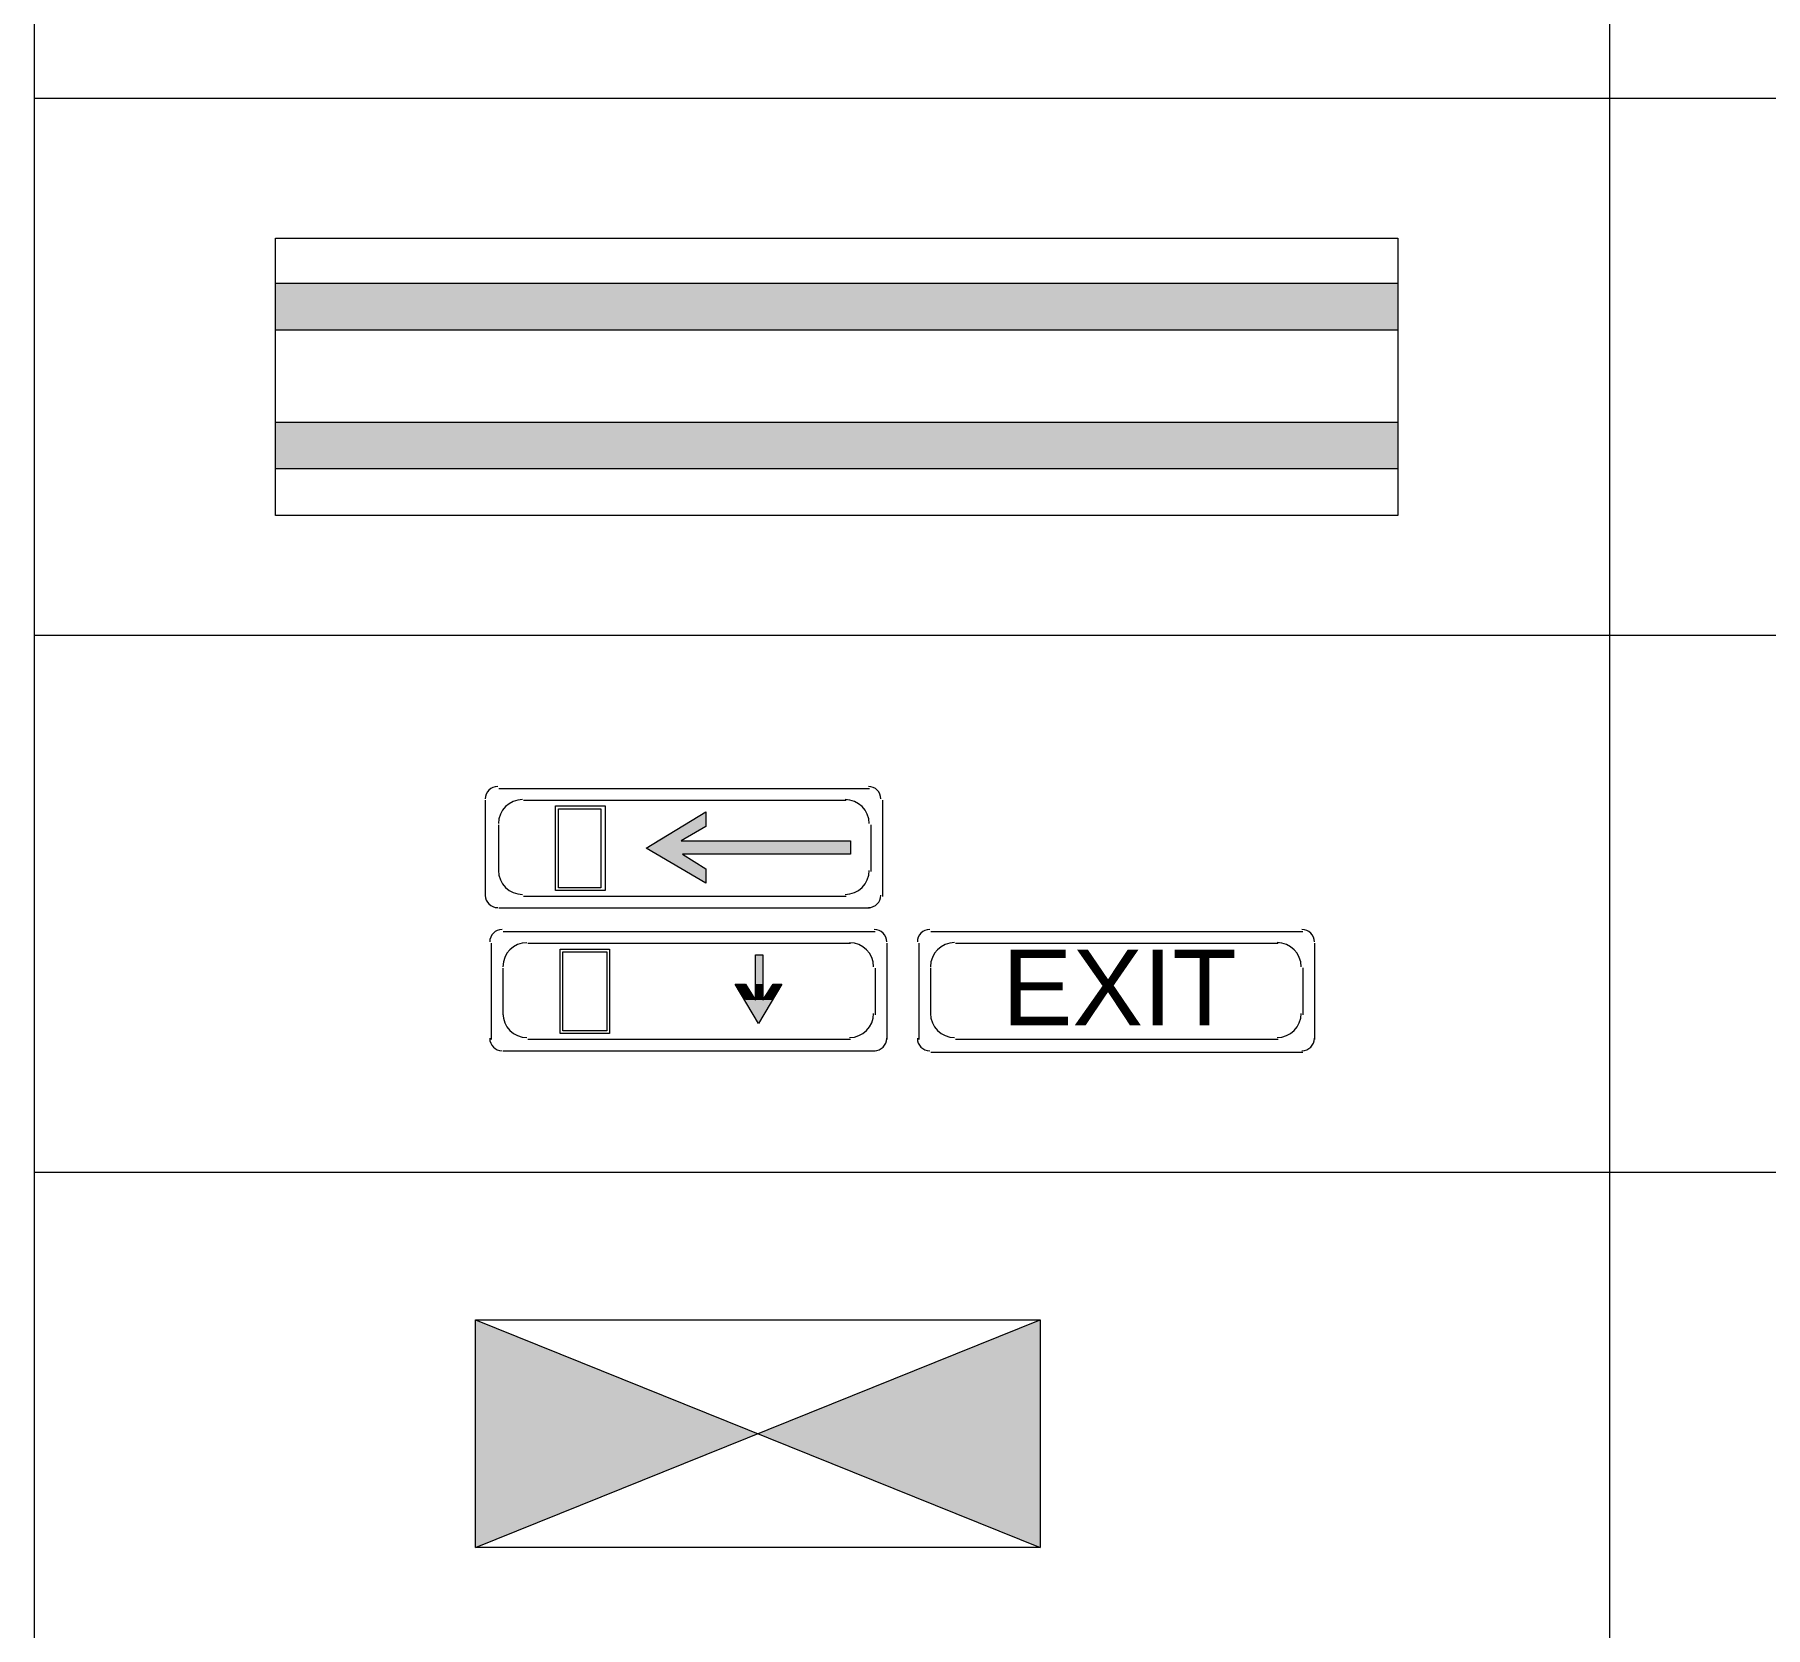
# Model space of a CAD drawing. Header units: centimetres. Extents: x -1638 to 1136, y -35 to 948.
# Drawn here: x -1140.1 to -1008.5, y 481.9 to 603.1 of the extents above; entities that cross this region are included whole.
import ezdxf

# ---------------------------------------------------------------- set-up
doc = ezdxf.new("R2010")
doc.units = ezdxf.units.CM
for name, color, linetype in [('1 - Blocs Electriques', 1, 'Continuous'), ('2 - TEXTE', 1, 'Continuous'), ('PDF _APD ECL', 1, 'Continuous'), ('PDF _ECLAIRAGE', 1, 'Continuous'), ('PDF _Electricté', 7, 'Continuous')]:
    doc.layers.add(name, color=color, linetype=linetype)
doc.styles.add('PDF TimesNewRomanPSMT', font='arial.ttf')

# ---------------------------------------------------------------- blocks, each defined once
blk = doc.blocks.new('Luminaire à vasque 2x18W')
at = {"layer": 'PDF _ECLAIRAGE', "color": 140, "lineweight": 0, "true_color": 0x00bfff}
blk.add_lwpolyline([(16.726, 0), (-16.726, 0), (-16.726, 8.265), (16.726, 8.265)], close=True, dxfattribs=at)
for points in [[(16.726, 6.916), (-16.726, 6.916)], [(16.726, 5.524), (-16.726, 5.524)], [(16.726, 1.392), (-16.726, 1.392), (-16.726, 2.784), (16.726, 2.784)]]:
    blk.add_lwpolyline(points, dxfattribs=at)
at = {"layer": 'PDF _ECLAIRAGE', "color": 140, "true_color": 0x00bfff, "transparency": 33554559}
for points in [[(-16.726, 5.524), (16.726, 5.524), (-16.726, 6.916)], [(16.726, 5.524), (-16.726, 6.916), (16.726, 6.916)], [(-16.726, 1.392), (16.726, 1.392), (-16.726, 2.784)], [(16.726, 1.392), (-16.726, 2.784), (16.726, 2.784)]]:
    blk.add_solid(points, dxfattribs=at)
blk = doc.blocks.new("Bloc autonôme d'ambiance & éclairage de sécurité a")
at = {"layer": 'PDF _Electricté', "color": 3, "lineweight": 0}
for points in [[(-5.894, 0.391), (-5.894, 3.262)], [(-5.546, 3.61), (5.546, 3.61)], [(-4.807, 3.262), (4.807, 3.262)], [(5.894, 3.262), (5.894, 0.391)], [(-5.546, 1.131), (-5.546, 2.523)], [(5.546, 2.523), (5.546, 1.131)], [(5.546, 0), (-5.546, 0)], [(4.807, 0.391), (-4.807, 0.391)]]:
    blk.add_lwpolyline(points, dxfattribs=at)
for centre, radius, start, end in [((-5.575, 3.299), 0.37, 90, 180), ((5.518, 3.299), 0.37, 0, 90), ((-4.836, 2.56), 0.718, 90, 180), ((4.778, 2.56), 0.718, 0, 90), ((-4.836, 1.168), 0.718, 180, 270), ((4.778, 1.168), 0.718, 270, 360), ((-5.575, 0.428), 0.37, 180, 270), ((5.518, 0.428), 0.37, 270, 360)]:
    blk.add_arc(centre, radius, start, end, dxfattribs=at)
at = {"layer": '2 - TEXTE', "insert": (-3.422, 1.945), "char_height": 2.2538, "attachment_point": 4, "style": 'PDF TimesNewRomanPSMT'}
blk.add_mtext('EXIT', dxfattribs=at)
blk = doc.blocks.new("Bloc autonôme d'ambiance & éclairage de sécurité")
at = {"layer": 'PDF _APD ECL', "color": 7, "lineweight": 0}
for points in [[(-3.85, 3.045), (-2.371, 3.045), (-2.371, 0.522), (-3.85, 0.522)], [(-3.763, 2.958), (-2.458, 2.958), (-2.458, 0.609), (-3.763, 0.609)]]:
    blk.add_lwpolyline(points, close=True, dxfattribs=at)
at = {"layer": 'PDF _Electricté', "color": 3, "lineweight": 0}
for points in [[(-5.894, 0.348), (-5.894, 3.219)], [(-5.546, 3.567), (5.546, 3.567)], [(-4.807, 3.219), (4.807, 3.219)], [(5.894, 3.219), (5.894, 0.348)], [(-5.546, 1.087), (-5.546, 2.479)], [(5.546, 2.479), (5.546, 1.087)], [(5.546, 0), (-5.546, 0)], [(4.807, 0.348), (-4.807, 0.348)]]:
    blk.add_lwpolyline(points, dxfattribs=at)
at = {"layer": 'PDF _Electricté', "lineweight": 0}
blk.add_lwpolyline([(2.762, 2.001), (2.066, 0.826), (1.37, 2.001), (1.675, 2.001), (1.979, 1.522), (1.979, 2.871), (2.197, 2.871), (2.197, 1.522), (2.501, 2.001)], close=True, dxfattribs=at)
at = {"layer": 'PDF _Electricté', "color": 3, "lineweight": 0}
for centre, radius, start, end in [((-5.576, 3.256), 0.37, 90, 180), ((5.517, 3.256), 0.37, 0, 90), ((-4.836, 2.516), 0.718, 90, 180), ((4.778, 2.516), 0.718, 0, 90), ((-4.836, 1.124), 0.718, 180, 270), ((4.778, 1.124), 0.718, 270, 360), ((-5.576, 0.385), 0.37, 180, 270), ((5.517, 0.385), 0.37, 270, 360)]:
    blk.add_arc(centre, radius, start, end, dxfattribs=at)
at = {"layer": 'PDF _Electricté', "transparency": 33554559}
for points in [[(2.197, 2.871), (1.979, 2.871), (2.197, 2.001)], [(1.979, 2.871), (2.197, 2.001), (1.979, 2.001)], [(1.675, 2.001), (1.37, 2.001), (1.979, 1.522)], [(1.37, 2.001), (1.979, 1.522), (1.675, 1.522)], [(2.197, 2.001), (1.979, 2.001), (2.197, 1.522)], [(1.979, 2.001), (2.197, 1.522), (1.979, 1.522)], [(2.501, 2.001), (2.501, 1.522), (2.197, 1.522)], [(2.762, 2.001), (2.501, 2.001), (2.501, 1.522)], [(1.675, 1.522), (2.501, 1.522), (2.066, 0.826)], [(1.979, 1.522), (2.501, 1.522), (2.501, 1.522)], [(2.501, 1.522), (2.501, 1.522), (1.979, 1.522)]]:
    blk.add_solid(points, dxfattribs=at)
blk = doc.blocks.new("Bloc autonôme d'ambiance & éclairage de sécurité c")
at = {"layer": 'PDF _APD ECL', "color": 7, "lineweight": 0}
for points in [[(-3.828, 3.045), (-2.349, 3.045), (-2.349, 0.522), (-3.828, 0.522)], [(-3.741, 2.958), (-2.479, 2.958), (-2.479, 0.609), (-3.741, 0.609)]]:
    blk.add_lwpolyline(points, close=True, dxfattribs=at)
at = {"layer": 'PDF _Electricté', "color": 3, "lineweight": 0}
for points in [[(-5.916, 0.348), (-5.916, 3.219)], [(-5.524, 3.567), (5.524, 3.567)], [(-4.785, 3.219), (4.828, 3.219)], [(5.916, 3.219), (5.916, 0.348)], [(-5.524, 1.087), (-5.524, 2.479)], [(5.568, 2.479), (5.568, 1.087)], [(5.524, 0), (-5.524, 0)], [(4.828, 0.348), (-4.785, 0.348)]]:
    blk.add_lwpolyline(points, dxfattribs=at)
at = {"layer": 'PDF _Electricté', "lineweight": 0}
blk.add_lwpolyline([(0.652, 2.436), (-0.087, 2.001), (4.959, 2.001), (4.959, 1.609), (-0.043, 1.609), (0.652, 1.174), (0.652, 0.739), (-1.131, 1.783), (0.652, 2.871)], close=True, dxfattribs=at)
at = {"layer": 'PDF _Electricté', "color": 3, "lineweight": 0}
for centre, radius, start, end in [((-5.554, 3.256), 0.37, 90, 180), ((5.495, 3.256), 0.37, 0, 90), ((-4.814, 2.517), 0.718, 90, 180), ((4.799, 2.517), 0.718, 0, 90), ((-4.814, 1.124), 0.718, 180, 270), ((4.799, 1.124), 0.718, 270, 360), ((-5.554, 0.385), 0.37, 180, 270), ((5.495, 0.385), 0.37, 270, 360)]:
    blk.add_arc(centre, radius, start, end, dxfattribs=at)
at = {"layer": 'PDF _Electricté', "transparency": 33554559}
for points in [[(0.652, 2.871), (0.652, 2.436), (-0.087, 2.436)], [(-0.087, 2.436), (-0.087, 2.001), (-0.826, 2.001)], [(0.652, 2.436), (-0.087, 2.436), (-0.087, 2.001)], [(-0.826, 2.001), (4.959, 1.783), (-1.131, 1.783)], [(4.959, 1.783), (-1.131, 1.783), (4.959, 1.609)], [(-1.131, 1.783), (4.959, 1.609), (-0.826, 1.609)], [(4.959, 2.001), (-0.826, 2.001), (4.959, 1.783)], [(-0.826, 1.609), (-0.087, 1.174), (0.652, 1.174)], [(-0.826, 1.609), (-0.043, 1.609), (0.652, 1.174)], [(-0.087, 1.174), (0.652, 1.174), (0.652, 0.739)]]:
    blk.add_solid(points, dxfattribs=at)
blk = doc.blocks.new('Bite de dérivation')
at = {"layer": 'PDF _Electricté', "lineweight": 0}
blk.add_lwpolyline([(8.417, 0), (-8.417, 0), (-8.417, 6.786), (8.417, 6.786)], close=True, dxfattribs=at)
for points in [[(-8.417, 0), (8.417, 6.786)], [(-8.417, 6.786), (8.417, 0)]]:
    blk.add_lwpolyline(points, dxfattribs=at)
at = {"layer": 'PDF _Electricté', "color": 31, "true_color": 0xfecc66, "transparency": 33554559}
for points in [[(-0.022, 3.393), (-8.417, 3.393), (-8.417, 6.786)], [(8.417, 3.393), (-0.022, 3.393), (8.417, 6.786)], [(-8.417, 0), (-8.417, 3.393), (-0.022, 3.393)], [(8.417, 0), (-0.022, 3.393), (8.417, 3.393)]]:
    blk.add_solid(points, dxfattribs=at)

msp = doc.modelspace()

# ---------------------------------------------------------------- linework, layer by layer
at = {"layer": '1 - Blocs Electriques', "color": 7, "lineweight": 0, "true_color": 0xffffff}
msp.add_line((-1140.08, 360.82), (-1140.08, 843.52), dxfattribs=at)
for points in [[(-1020.32, 843.52), (-1020.32, 360.82)], [(-1140.08, 598.23), (-685.57, 598.23)], [(-1140.08, 557.38), (-685.57, 557.38)], [(-1140.08, 516.54), (-685.57, 516.54)]]:
    msp.add_lwpolyline(points, dxfattribs=at)

# ---------------------------------------------------------------- block references
at = {"xscale": 2.551555824457822, "yscale": 2.551555824457822, "zscale": 2.551555824457822}
for name, p in [('Luminaire à vasque 2x18W', (-1079.09, 566.48)), ("Bloc autonôme d'ambiance & éclairage de sécurité c", (-1090.69, 536.63)), ("Bloc autonôme d'ambiance & éclairage de sécurité", (-1090.3, 525.75)), ("Bloc autonôme d'ambiance & éclairage de sécurité a", (-1057.78, 525.64)), ('Bite de dérivation', (-1085.08, 488.01))]:
    msp.add_blockref(name, p, dxfattribs=at)

doc.saveas('drawing.dxf')
